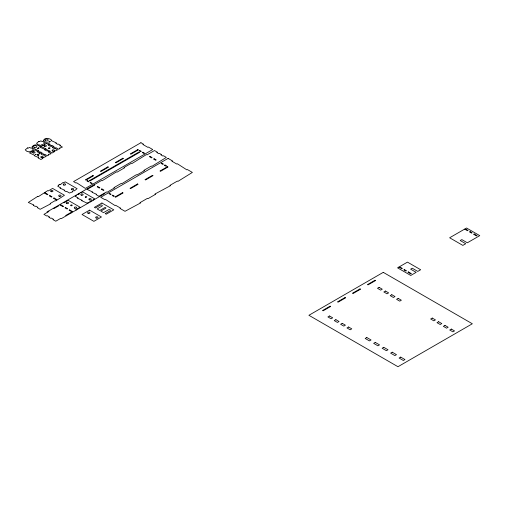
<?xml version="1.0" encoding="UTF-8"?>
<svg xmlns="http://www.w3.org/2000/svg" width="505" height="505" viewBox="0 0 505 505"><rect width="100%" height="100%" fill="white"/><g stroke="black" fill="none" stroke-linecap="round" stroke-linejoin="round"><path stroke-width="0.76" d="M46.965 211.993L101.543 180.481L102.079 180.79L116.516 171.839L117.053 172.148L124.539 167.824L123.996 167.515L131.483 163.197L132.026 163.506L146.456 154.549L146.993 154.865L154.48 150.54L157.333 152.188L156.796 152.504L158.841 153.684L159.384 153.375L161.43 154.555L160.893 154.865L162.938 156.051L163.481 155.736L166.334 157.383L151.904 166.341L151.367 166.031L143.881 170.349L144.417 170.665L136.931 174.982L136.394 174.673L121.964 183.624L121.421 183.315L113.941 187.639L114.477 187.948L106.991 192.272L106.454 191.957L98.967 196.281L96.114 194.633L96.651 194.318L92.017 192.266L92.554 191.957L87.112 189.432L94.599 185.114L94.056 184.805M104.895 193.478L61.307 218.646L60.77 218.337L55.777 221.215L52.924 219.568L53.461 219.258L51.415 218.072L50.872 218.387L48.827 217.2L49.364 216.891L47.318 215.711L46.776 216.02L43.922 214.373L48.916 211.488L48.373 211.178M80.604 192.569L81.147 192.878L82.763 191.944L94.618 198.793L93.002 199.727L93.539 200.037M78.988 193.503L79.531 193.813L77.909 194.747L77.372 194.438M91.923 200.971L91.386 200.655L89.77 201.59L90.307 201.905M75.756 195.366L76.293 195.681L75.22 196.3L78.073 197.954L77.536 198.263L82.17 200.315L81.633 200.624L87.075 203.149L88.154 202.524L88.691 202.833M63.352 202.53L63.889 202.84L68.207 200.352L80.061 207.195L75.744 209.689L76.287 209.998M58.359 205.415L58.896 205.724L53.902 208.609L53.366 208.294M71.293 212.883L70.751 212.567L65.764 215.452L66.3 215.761M35.457 154.347L36.12 154.366L35.457 154.328M32.169 146.81L32.793 147.99L38.67 150.761L38.127 151.071L40.179 152.257L40.716 151.942L44.169 154.555L44.705 154.246L47.344 155.774L48.676 155.003L48.139 154.694L49.25 154.05L49.787 154.36L51.119 153.596L48.48 152.068L49.017 151.759L46.971 150.578L46.428 150.888L44.491 149.764L45.027 149.455L39.826 147.075L40.368 146.766C38.336 144.645 33.753 143.792 32.169 146.81M43.487 140.276L44.112 141.457L46.832 143.029L47.375 142.719L49.989 144.228L49.446 144.537L51.497 145.724L52.034 145.408L53.978 146.532L53.435 146.841L55.487 148.022L56.023 147.713L58.662 149.24L59.994 148.47L59.451 148.161L62.437 147.062L59.798 145.535L60.335 145.225L58.29 144.039L57.747 144.354L55.809 143.231L56.345 142.921L51.144 140.541L51.687 140.232C49.654 138.111 45.071 137.259 43.487 140.276M39.137 153.772L39.807 153.785L39.137 153.76M38.153 155.893L38.816 155.912L38.153 155.893M89.537 180.657L90.035 180.859A1.048 0.606 0 0 0 90.42 180.714L139.38 152.453A1.086 0.625 0 0 0 139.607 152.264L139.216 151.948A1.048 0.606 0 0 0 138.774 152.106L89.821 180.367A1.086 0.625 0 0 0 89.587 180.556L89.537 180.657M27.567 147.902L25.25 149.859L27.182 151.595L27.718 151.285L29.025 152.037L30.477 151.197L31.02 151.506L33.336 149.549L31.405 147.814L30.862 148.123L29.561 147.372L28.103 148.211L27.567 147.902M38.885 141.368L36.568 143.325L38.5 145.061L39.037 144.752L40.343 145.503L41.795 144.664L42.332 144.973L44.655 143.016L42.723 141.28L42.18 141.589L40.88 140.838L39.422 141.678L38.885 141.368M31.581 151.803L29.561 152.971L34.763 155.351L34.226 155.66L38.752 157.655L38.21 157.964L40.88 159.504L42.9 158.336L42.363 158.027L46.271 156.392L43.6 154.852L43.064 155.168L41.069 154.012L41.606 153.703L39.611 152.554L39.074 152.863L37.08 151.708L37.616 151.399L34.952 149.859L32.932 151.027L33.469 151.336L32.124 152.119L31.581 151.803M38.475 147.826L37.357 148.47L37.894 148.779L39.011 148.135L38.475 147.826M42.9 145.27L40.88 146.437L46.081 148.817L45.538 149.126L50.071 151.121L49.528 151.431L52.198 152.971L54.218 151.803L53.681 151.494L57.589 149.859L54.919 148.319L54.382 148.628L52.387 147.479L52.924 147.17L50.929 146.014L50.393 146.33L48.398 145.175L48.934 144.866L46.271 143.325L44.244 144.493L44.787 144.802L43.436 145.579L42.9 145.27M49.787 141.293L48.676 141.937L49.212 142.246L50.33 141.602L49.787 141.293M37.749 196.369L28.305 202.448L33.753 204.967L33.21 205.276L35.262 206.457L35.798 206.147L37.843 207.328L37.307 207.643L40.166 209.291L50.683 203.837L50.146 203.528L55.14 200.643L55.676 200.958L64.451 195.271L52.596 188.422L48.272 190.915L47.735 190.606L38.292 196.679L37.749 196.369M45.046 192.777L44.509 193.093L47.363 194.741L47.906 194.431L45.046 192.777M59.849 184.319L58.233 185.253L58.769 185.562L57.69 186.187L60.55 187.835L60.013 188.144L64.646 190.196L64.103 190.511L66.155 191.692L66.692 191.382L69.551 193.03L72.783 191.786L72.247 191.471L73.863 190.543L74.399 190.852L77.095 188.674L65.24 181.825L63.624 182.759L63.081 182.45L60.385 184.628L59.849 184.319M140.92 142.713L73.553 181.604L76.053 183.05L76.59 182.734L85.358 188.422L152.725 149.53L148.407 147.037L147.87 147.346L142.877 144.468L143.414 144.152L140.92 142.713M49.951 195.612L49.414 195.921L51.459 197.108L52.002 196.792L49.951 195.612M54.048 197.979L53.511 198.288L56.364 199.936L56.907 199.626L54.048 197.979M92.92 175.5L85.433 179.824L85.976 180.133L93.457 175.816L92.92 175.5M107.893 166.858L100.407 171.182L100.943 171.492L108.43 167.168L107.893 166.858M122.86 158.216L115.374 162.541L115.916 162.85L123.403 158.526L122.86 158.216M137.833 149.575L130.347 153.892L130.883 154.208L138.37 149.884L137.833 149.575M87.384 180.569L86.841 180.878L88.457 181.813L89 181.503L87.384 180.569M139.658 150.383L139.121 150.698L140.737 151.633L141.274 151.317L139.658 150.383M90.616 182.431L90.073 182.747L91.695 183.681L92.232 183.365L90.616 182.431M142.89 152.251L142.353 152.56L143.969 153.495L144.506 153.185L142.89 152.251M60.663 204.708L60.12 205.017L62.98 206.665L63.516 206.356L60.663 204.708M97.781 186.572L97.244 186.882L99.289 188.068L99.832 187.753L97.781 186.572M150.061 156.392L149.518 156.702L151.569 157.882L152.106 157.573L150.061 156.392M65.568 207.536L65.025 207.845L67.077 209.032L67.613 208.716L65.568 207.536M101.877 188.939L101.341 189.249L103.386 190.429L103.929 190.12L101.877 188.939M154.158 158.753L153.615 159.069L155.666 160.249L156.203 159.94L154.158 158.753M69.665 209.903L69.122 210.213L71.981 211.86L72.518 211.551L69.665 209.903M168.089 158.4L100.722 197.291L105.04 199.784L105.577 199.475L115.02 205.548L115.563 205.238L120.55 208.117L120.013 208.432L125.006 211.311L140.516 202.978L139.973 202.669L147.46 198.345L148.003 198.661L155.483 194.337L154.947 194.027L170.456 185.695L169.914 185.386L177.4 181.061L177.943 181.371L192.373 172.42L187.38 169.535L186.844 169.85L177.394 163.772L176.857 164.081L171.864 161.202L172.407 160.893L168.089 158.4M109.478 193.327L108.941 193.636L110.557 194.57L111.094 194.255L109.478 193.327M161.751 163.14L161.215 163.456L162.831 164.39L163.374 164.075L161.751 163.14M112.71 195.189L112.173 195.504L113.789 196.439L114.326 196.123L112.71 195.189M164.99 165.009L164.447 165.318L166.063 166.252L166.606 165.943L164.99 165.009M89.574 210.137L82.031 214.499L93.886 221.341L101.429 216.986L89.574 210.137M101.928 203.01L94.378 207.366L95.426 207.972L100.274 205.169A1.193 0.688 0 0 1 101.96 205.169A1.193 0.688 0 0 1 101.96 206.141L97.111 208.944L99.769 210.478L104.617 207.675A0.764 0.442 0 0 1 105.697 207.675A0.764 0.442 0 0 1 105.697 208.3L100.848 211.103L103.506 212.637L108.36 209.834A1.193 0.688 0 0 1 110.046 209.834A1.193 0.688 0 0 1 110.046 210.806L105.191 213.609L106.239 214.208L113.783 209.853L101.928 203.01M122.563 192.613L115.077 196.937L115.613 197.247L123.1 192.929L122.563 192.613M137.53 183.971L130.044 188.296L130.587 188.605L138.073 184.281L137.53 183.971M152.504 175.33L145.017 179.654L145.554 179.963L153.04 175.639L152.504 175.33M167.471 166.688L159.99 171.006L160.527 171.321L168.014 166.997L167.471 166.688M383.27 272.353L308.902 315.29L397.959 366.712L472.333 323.768L383.27 272.353M330.068 306.182L322.581 310.506L323.124 310.815L330.605 306.491L330.068 306.182M345.035 297.54L337.555 301.857L338.091 302.173L345.578 297.849L345.035 297.54M360.008 288.898L352.522 293.216L353.064 293.531L360.545 289.207L360.008 288.898M374.981 280.25L367.495 284.574L368.031 284.883L375.518 280.565L374.981 280.25M398.912 267.057L397.561 267.839L410.767 275.459L416.158 272.346L410.634 269.159L412.25 268.224L417.774 271.412L420.665 269.746L407.466 262.12L399.449 266.747L402.308 268.395L401.765 268.71L398.912 267.057M464.657 229.1L449.639 237.773L462.845 245.392L465.736 243.719L460.213 240.531L461.829 239.597L467.352 242.791L479.75 235.633L466.544 228.007L465.2 228.784L468.053 230.438L467.516 230.747L464.657 229.1M404.353 269.582L403.817 269.891L405.862 271.071L406.399 270.762L404.353 269.582M470.104 231.618L469.562 231.928L471.613 233.114L472.15 232.799L470.104 231.618M329.512 315.991L327.897 316.925L331.078 318.762L332.694 317.828L329.512 315.991M379.097 287.364L377.481 288.298L380.656 290.135L382.272 289.201L379.097 287.364M408.45 271.942L407.907 272.252L410.767 273.906L411.304 273.59L408.45 271.942M474.201 233.985L473.658 234.295L476.518 235.942L477.055 235.633L474.201 233.985M335.875 319.665L334.26 320.599L337.435 322.436L339.051 321.502L335.875 319.665M385.454 291.038L383.838 291.972L387.019 293.809L388.635 292.875L385.454 291.038M342.232 323.339L340.616 324.267L343.798 326.104L345.414 325.169L342.232 323.339M391.817 294.712L390.201 295.646L393.376 297.477L394.998 296.549L391.817 294.712M348.595 327.006L346.979 327.941L350.154 329.778L351.777 328.843L348.595 327.006M398.174 298.379L396.558 299.314L399.739 301.15L401.355 300.216L398.174 298.379M366.8 337.517L365.184 338.451L369.426 340.9L371.042 339.966L366.8 337.517M375.278 342.415L373.662 343.349L377.904 345.799L379.52 344.865L375.278 342.415M432.261 318.062L430.645 318.996L433.82 320.833L435.443 319.899L432.261 318.062M383.762 347.314L382.146 348.248L386.388 350.691L388.004 349.763L383.762 347.314M438.618 321.729L437.002 322.663L440.183 324.5L441.799 323.566L438.618 321.729M392.24 352.206L390.624 353.14L394.866 355.589L396.482 354.655L392.24 352.206M444.981 325.403L443.365 326.337L446.546 328.174L448.162 327.24L444.981 325.403M400.724 357.104L399.108 358.039L403.35 360.488L404.966 359.554L400.724 357.104M451.337 329.077L449.721 330.011L452.903 331.848L454.519 330.914L451.337 329.077M81.355 195.189A1.193 0.688 0 0 0 83.142 194.589A1.193 0.688 0 0 0 81.355 193.996A1.193 0.688 0 0 0 81.355 195.189M89.372 199.828A1.193 0.688 0 0 0 91.228 199.305A1.193 0.688 0 0 0 89.518 198.642A1.193 0.688 0 0 0 89.372 199.828M85.616 197.303A0.764 0.442 0 0 0 86.759 196.925A0.764 0.442 0 0 0 85.616 196.546A0.764 0.442 0 0 0 85.616 197.303M33.279 152.946A1.193 0.688 0 0 0 35.066 152.346A1.193 0.688 0 0 0 33.279 151.752A1.193 0.688 0 0 0 33.279 152.946M41.359 157.611A1.193 0.688 0 0 0 43.146 157.017A1.193 0.688 0 0 0 41.359 156.424A1.193 0.688 0 0 0 41.359 157.611M44.522 146.387A1.193 0.688 0 0 0 46.378 145.863A1.193 0.688 0 0 0 44.667 145.194A1.193 0.688 0 0 0 44.522 146.387M52.608 151.052A1.193 0.688 0 0 0 54.464 150.534A1.193 0.688 0 0 0 52.754 149.865A1.193 0.688 0 0 0 52.608 151.052M48.852 148.527A0.764 0.442 0 0 0 49.995 148.148A0.764 0.442 0 0 0 48.852 147.769A0.764 0.442 0 0 0 48.852 148.527M37.49 155.048A0.764 0.442 0 0 0 38.677 154.713A0.764 0.442 0 0 0 37.585 154.284A0.764 0.442 0 0 0 37.49 155.048M45.703 140.895A1.679 0.966 0 0 0 48.215 140.055A1.679 0.966 0 0 0 45.703 139.222A1.679 0.966 0 0 0 45.703 140.895M34.283 147.397A1.679 0.966 0 0 0 36.89 146.665A1.679 0.966 0 0 0 34.485 145.724A1.679 0.966 0 0 0 34.283 147.397M71.06 205.712A0.764 0.442 0 0 0 72.202 205.327A0.764 0.442 0 0 0 71.06 204.948A0.764 0.442 0 0 0 71.06 205.712M74.816 208.23A1.193 0.688 0 0 0 76.672 207.713A1.193 0.688 0 0 0 74.961 207.044A1.193 0.688 0 0 0 74.816 208.23M66.805 203.591A1.193 0.688 0 0 0 68.592 202.991A1.193 0.688 0 0 0 66.805 202.398A1.193 0.688 0 0 0 66.805 203.591M88.173 213.381A1.193 0.688 0 0 0 89.959 212.782A1.193 0.688 0 0 0 88.173 212.188A1.193 0.688 0 0 0 88.173 213.381M96.253 218.046A1.193 0.688 0 0 0 98.039 217.453A1.193 0.688 0 0 0 96.253 216.86A1.193 0.688 0 0 0 96.253 218.046M71.843 189.71A1.193 0.688 0 0 0 73.698 189.192A1.193 0.688 0 0 0 71.994 188.523A1.193 0.688 0 0 0 71.843 189.71M63.832 185.07A1.193 0.688 0 0 0 65.618 184.47A1.193 0.688 0 0 0 63.832 183.877A1.193 0.688 0 0 0 63.832 185.07M51.188 191.666A1.193 0.688 0 0 0 52.974 191.067A1.193 0.688 0 0 0 51.188 190.473A1.193 0.688 0 0 0 51.188 191.666M59.274 196.331A1.193 0.688 0 0 0 61.061 195.738A1.193 0.688 0 0 0 59.274 195.138A1.193 0.688 0 0 0 59.274 196.331"/></g></svg>
